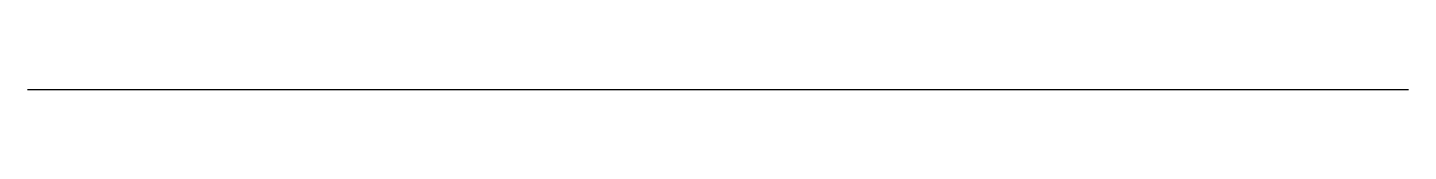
# Model space of a CAD drawing. Header units: inches. Extents: x -39 to 120, y -18 to -18.
import ezdxf

# ---------------------------------------------------------------- set-up
doc = ezdxf.new("R2010")
doc.units = ezdxf.units.IN
doc.layers.get('0').update_dxf_attribs({"linetype": 'CONTINUOUS'})

msp = doc.modelspace()

# ---------------------------------------------------------------- linework, layer by layer
msp.add_line((-39.41, -18.15), (119.7, -18.15))

doc.saveas('drawing.dxf')
